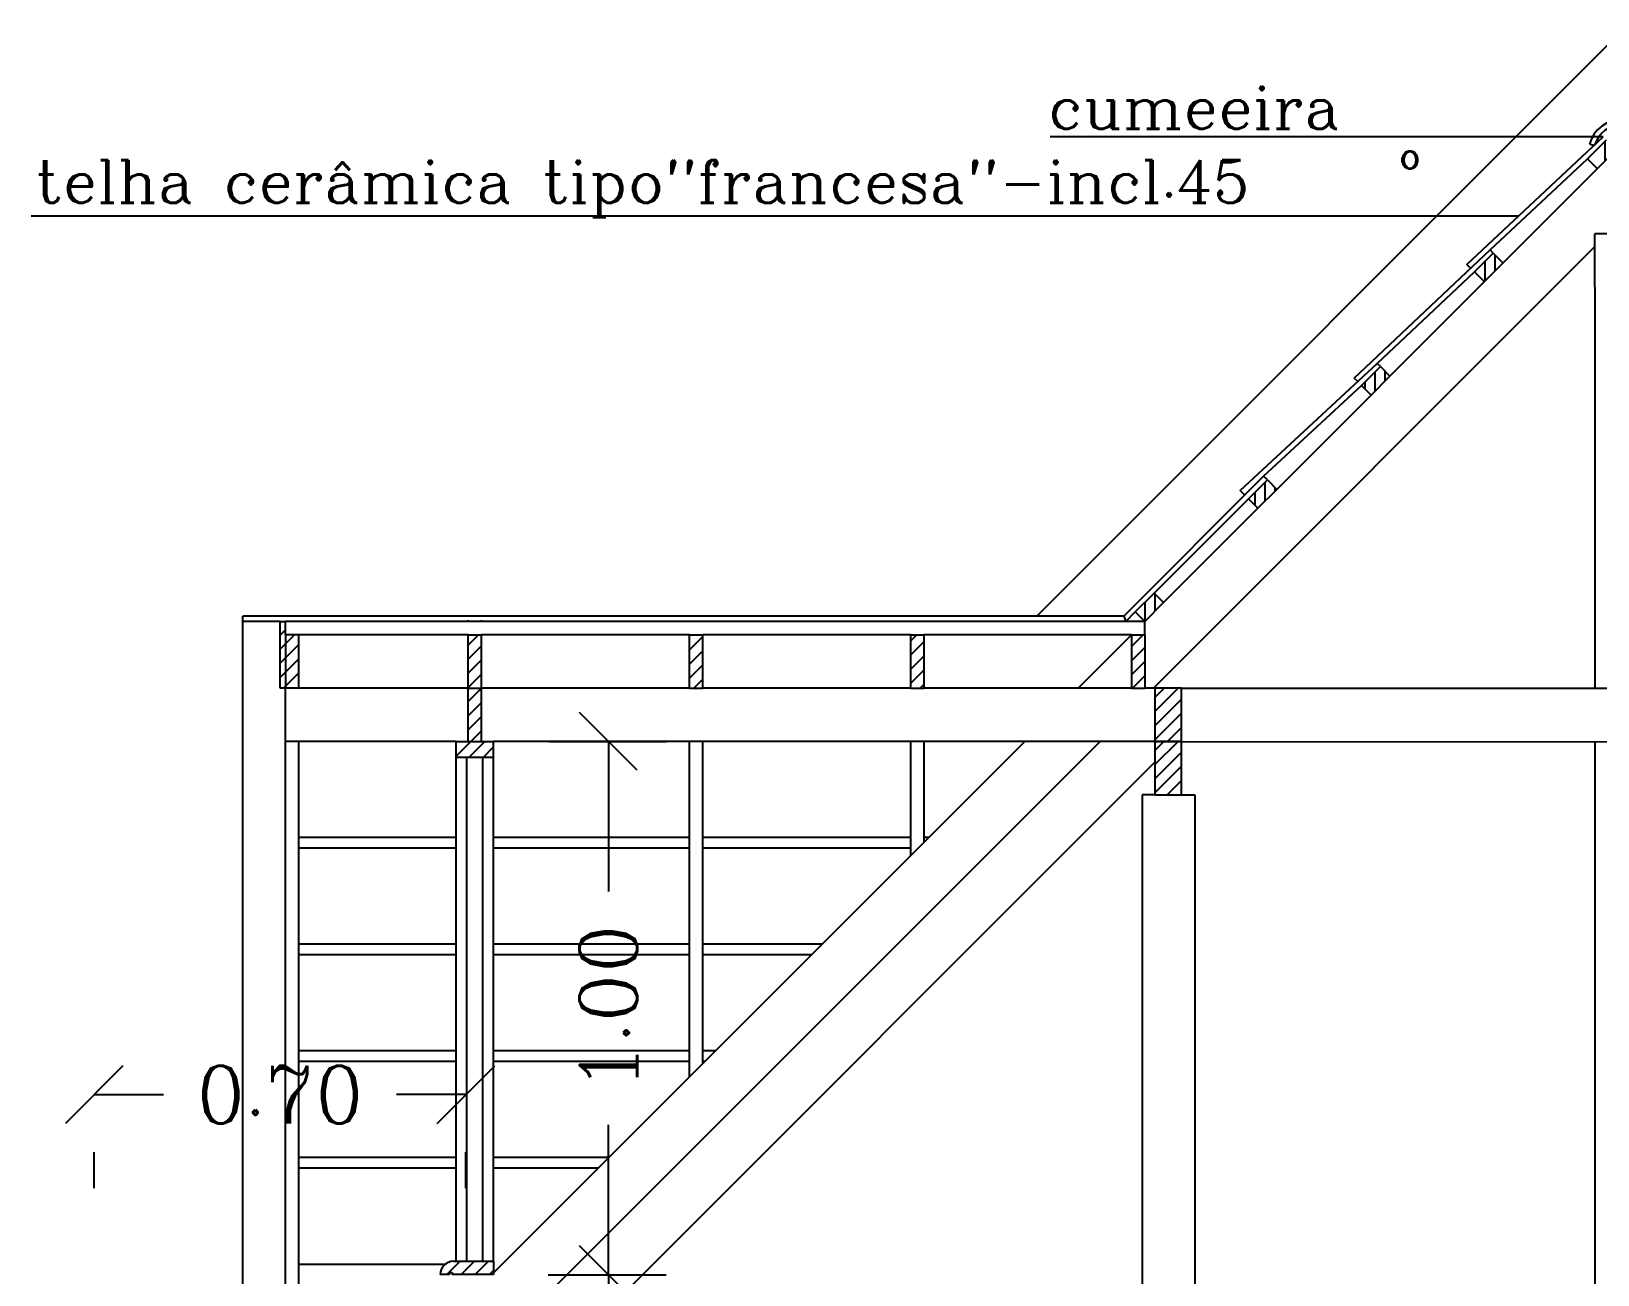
# Model space of a CAD drawing. Extents: x -79 to 141, y 7 to 81.
# Drawn here: x -57.309 to -54.373, y 45.897 to 48.227 of the extents above; entities that cross this region are included whole.
import ezdxf

# ---------------------------------------------------------------- set-up
doc = ezdxf.new("R2010")
doc.units = 0
doc.header["$LTSCALE"] = 10
doc.layers.get('0').update_dxf_attribs({"linetype": 'CONTINUOUS'})
doc.layers.get('DEFPOINTS').update_dxf_attribs({"linetype": 'CONTINUOUS'})
for name, color, linetype in [('COTAS', 244, 'CONTINUOUS'), ('JANELA', 5, 'CONTINUOUS'), ('MADEIRAMENTODETELHADO', 244, 'CONTINUOUS'), ('PAREDES', 7, 'CONTINUOUS'), ('TEXTO', 1, 'CONTINUOUS')]:
    doc.layers.add(name, color=color, linetype=linetype)
doc.styles.add('ROMANC', font='ROMANC.SHX')
doc.styles.get("Standard").update_dxf_attribs({"font": 'ROMANC.SHX'})
doc.dimstyles.get("Standard").update_dxf_attribs({"dimscale": 0.6, "dimtxt": 0.18, "dimasz": 0.18, "dimexe": 0.18, "dimexo": 0.25, "dimgap": 0.09, "dimtad": 0, "dimzin": 0, "dimtxsty": 'STANDARD', "dimblk1": 'OBLIQUE', "dimblk2": 'OBLIQUE', "dimsah": 1, "dimcen": 0.09, "dimclrd": 30, "dimclre": 30, "dimazin": 3, "dimtfac": 1, "dimtdec": 4, "dimtofl": 0, "dimtmove": 0, "dimatfit": 3, "dimtolj": 1, "dimtzin": 0})

# ---------------------------------------------------------------- blocks, each defined once
blk = doc.blocks.new('_OBLIQUE')
at = {"color": 0, "linetype": 'BYBLOCK'}
blk.add_line((-0.5, -0.5), (0.5, 0.5), dxfattribs=at)
blk = doc.blocks.new('*D8')
at = {"color": 30, "linetype": 'BYBLOCK', "ltscale": 0.3}
for p, q in [((-33.1329, 68.416), (-32.913, 68.416)), ((-33.021, 68.416), (-33.021, 68.1349)), ((-33.021, 67.4167), (-33.021, 67.6978)), ((-33.1301, 67.4167), (-32.913, 67.4167))]:
    blk.add_line(p, q, dxfattribs=at)
at = {"layer": 'DEFPOINTS', "color": 0, "linetype": 'BYBLOCK', "ltscale": 0.3}
for p in [(-33.4329, 68.416), (-33.4301, 67.4167), (-33.021, 67.4167)]:
    blk.add_point(p, dxfattribs=at)
at = {"color": 30, "linetype": 'BYBLOCK', "ltscale": 0.3, "xscale": 0.108, "yscale": 0.108, "zscale": 0.108}
for p, rotation in [((-33.021, 68.416), 90), ((-33.021, 67.4167), 270)]:
    blk.add_blockref('_OBLIQUE', p, dxfattribs=dict(at, rotation=rotation))
at = {"color": 0, "linetype": 'BYBLOCK', "ltscale": 0.3, "insert": (-33.021, 67.9164), "char_height": 0.108, "attachment_point": 5, "rotation": 90}
blk.add_mtext('\\A1;1.00', dxfattribs=at)
blk = doc.blocks.new('*D7')
at = {"color": 30, "linetype": 'BYBLOCK', "ltscale": 0.3}
for p, q in [((-33.1336, 67.4167), (-32.913, 67.4167)), ((-33.021, 67.4167), (-33.021, 67.1236)), ((-33.021, 66.3933), (-33.021, 66.6865)), ((-33.0901, 66.3933), (-32.913, 66.3933))]:
    blk.add_line(p, q, dxfattribs=at)
at = {"layer": 'DEFPOINTS', "color": 0, "linetype": 'BYBLOCK', "ltscale": 0.3}
for p in [(-33.4336, 67.4167), (-33.3901, 66.3933), (-33.021, 66.3933)]:
    blk.add_point(p, dxfattribs=at)
at = {"color": 30, "linetype": 'BYBLOCK', "ltscale": 0.3, "xscale": 0.108, "yscale": 0.108, "zscale": 0.108}
for p, rotation in [((-33.021, 67.4167), 90), ((-33.021, 66.3933), 270)]:
    blk.add_blockref('_OBLIQUE', p, dxfattribs=dict(at, rotation=rotation))
at = {"color": 0, "linetype": 'BYBLOCK', "ltscale": 0.3, "insert": (-33.021, 66.905), "char_height": 0.108, "attachment_point": 5, "rotation": 90}
blk.add_mtext('\\A1;1.02', dxfattribs=at)
blk = doc.blocks.new('*X72')
at = {"color": 0, "linetype": 'CONTINUOUS', "ltscale": 0.05}
for p, q in [((-34.275, 38.9593), (-34.275, 38.9964)), ((-34.2562, 38.978), (-34.2562, 38.9821)), ((-34.2, 38.9455), (-34.2, 38.9826)), ((-34.1812, 38.9626), (-34.1812, 38.9639)), ((-34.5, 38.7343), (-34.5, 38.7712)), ((-34.4813, 38.753), (-34.4813, 38.7828)), ((-34.0125, 38.758), (-34.0125, 38.7778)), ((-33.9937, 38.7393), (-33.9937, 38.7761)), ((-34.5187, 38.7496), (-34.5187, 38.7524)), ((-33.975, 38.7446), (-33.975, 38.7574)), ((-34.7062, 38.528), (-34.7062, 38.564)), ((-34.6875, 38.5468), (-34.6875, 38.5648)), ((-33.8062, 38.5518), (-33.8062, 38.5598)), ((-33.7875, 38.533), (-33.7875, 38.569)), ((-34.725, 38.5316), (-34.725, 38.5453)), ((-33.7687, 38.5266), (-33.7687, 38.5503)), ((-34.9125, 38.3218), (-34.9125, 38.3571)), ((-33.5812, 38.3268), (-33.5812, 38.3605)), ((-34.9312, 38.3136), (-34.9312, 38.3384)), ((-34.8937, 38.3405), (-34.8937, 38.3468)), ((-33.5625, 38.3086), (-33.5625, 38.3434)), ((-35.1187, 38.1155), (-35.1187, 38.1475)), ((-33.375, 38.1205), (-33.375, 38.1425)), ((-35.1375, 38.0968), (-35.1375, 38.1321)), ((-33.3563, 38.1018), (-33.3563, 38.1371)), ((-33.3375, 38.1093), (-33.3375, 38.1184))]:
    blk.add_line(p, q, dxfattribs=at)
blk = doc.blocks.new('*X76')
at = {"color": 0, "linetype": 'CONTINUOUS', "ltscale": 0.05}
for p, q in [((-36.4463, 36.8719), (-36.4213, 36.8969)), ((-36.4198, 36.8719), (-36.3948, 36.8969)), ((-36.3932, 36.8719), (-36.3682, 36.8969)), ((-36.3667, 36.8719), (-36.3589, 36.8797)), ((-36.4189, 36.6606), (-36.4052, 36.6743)), ((-36.4189, 36.634), (-36.3787, 36.6743)), ((-36.4189, 36.6075), (-36.3689, 36.6575)), ((-36.4189, 36.581), (-36.3689, 36.631)), ((-36.3992, 36.5743), (-36.3689, 36.6045)), ((-36.3727, 36.5743), (-36.3689, 36.578))]:
    blk.add_line(p, q, dxfattribs=at)
blk = doc.blocks.new('*X77')
at = {"color": 0, "linetype": 'CONTINUOUS', "ltscale": 0.05}
for p, q in [((-36.7589, 38.0706), (-36.7489, 38.0806)), ((-36.7589, 38.0441), (-36.7489, 38.0541)), ((-36.7489, 38.0541), (-36.7319, 38.0712)), ((-36.4064, 38.0519), (-36.3872, 38.0712)), ((-35.9914, 38.0692), (-35.9894, 38.0712)), ((-35.9914, 38.0427), (-35.9664, 38.0677)), ((-35.5764, 38.0599), (-35.5652, 38.0712)), ((-35.5764, 38.0334), (-35.5514, 38.0584)), ((-35.1631, 38.049), (-35.1409, 38.0712)), ((-36.7589, 38.0176), (-36.7489, 38.0276)), ((-36.7489, 38.0276), (-36.7239, 38.0526)), ((-36.7489, 38.0011), (-36.7239, 38.0261)), ((-36.4064, 38.0254), (-36.3814, 38.0504)), ((-35.9914, 38.0161), (-35.9664, 38.0411)), ((-35.5764, 38.0069), (-35.5514, 38.0319)), ((-35.1631, 38.0224), (-35.1381, 38.0474)), ((-36.7589, 37.9911), (-36.7489, 38.0011)), ((-36.7489, 37.9746), (-36.7239, 37.9996)), ((-36.4064, 37.9989), (-36.3814, 38.0239)), ((-36.4064, 37.9724), (-36.3814, 37.9974)), ((-35.9914, 37.9896), (-35.9664, 38.0146)), ((-35.5764, 37.9804), (-35.5514, 38.0054)), ((-35.1631, 37.9959), (-35.1381, 38.0209)), ((-36.7524, 37.9712), (-36.7489, 37.9746)), ((-36.7258, 37.9712), (-36.7239, 37.9731)), ((-36.4064, 37.9458), (-36.3814, 37.9708)), ((-35.9834, 37.9712), (-35.9664, 37.9881)), ((-35.5591, 37.9712), (-35.5514, 37.9788)), ((-35.1614, 37.9712), (-35.1381, 37.9944)), ((-36.4064, 37.9193), (-36.3814, 37.9443)), ((-36.4064, 37.8928), (-36.3814, 37.9178)), ((-36.4016, 37.8712), (-36.3814, 37.8913)), ((-36.4289, 37.8438), (-36.4016, 37.8712)), ((-36.4289, 37.8703), (-36.4281, 37.8712)), ((-36.4051, 37.8412), (-36.3751, 37.8712)), ((-36.3785, 37.8412), (-36.3589, 37.8608))]:
    blk.add_line(p, q, dxfattribs=at)
blk = doc.blocks.new('*X78')
at = {"color": 0, "linetype": 'CONTINUOUS', "ltscale": 0.05}
for p, q in [((-35.1193, 37.8277), (-35.0757, 37.8712)), ((-35.1193, 37.8542), (-35.1023, 37.8712)), ((-35.1193, 37.8011), (-35.0693, 37.8511)), ((-35.1193, 37.7746), (-35.0693, 37.8246)), ((-35.0962, 37.7712), (-35.0693, 37.7981)), ((-35.0697, 37.7712), (-35.0693, 37.7716))]:
    blk.add_line(p, q, dxfattribs=at)
blk = doc.blocks.new('*D179')
at = {"color": 30, "linetype": 'BYBLOCK', "ltscale": 0.05}
for p, q in [((-52.0333, 34.8938), (-51.8599, 34.8938)), ((-51.9679, 34.8938), (-51.9679, 33.7445)), ((-51.9679, 32.1838), (-51.9679, 33.333)), ((-52.0333, 32.1838), (-51.8599, 32.1838)), ((-55.7833, 25.8938), (-54.7152, 25.8938)), ((-54.6072, 25.8938), (-54.6072, 25.1123)), ((-54.6072, 23.8938), (-54.6072, 24.6752)), ((-55.7833, 23.8938), (-54.7152, 23.8938))]:
    blk.add_line(p, q, dxfattribs=at)
at = {"layer": 'DEFPOINTS', "color": 0, "linetype": 'BYBLOCK', "ltscale": 0.05}
for p in [(-52.3333, 34.8938), (-52.3333, 32.1838), (-51.9679, 32.1838), (-54.6072, 25.8938), (-54.5233, 25.8938), (-54.5233, 23.8938)]:
    blk.add_point(p, dxfattribs=at)
at = {"color": 30, "linetype": 'BYBLOCK', "ltscale": 0.05, "xscale": 0.108, "yscale": 0.108, "zscale": 0.108}
for p, rotation in [((-51.9679, 34.8938), 90), ((-51.9679, 32.1838), 270), ((-54.6072, 25.8938), 90), ((-54.6072, 23.8938), 270)]:
    blk.add_blockref('_OBLIQUE', p, dxfattribs=dict(at, rotation=rotation))
at = {"color": 0, "linetype": 'BYBLOCK', "ltscale": 0.05, "char_height": 0.108, "attachment_point": 5, "rotation": 90}
for s, insert in [('\\A1;2.71', (-51.9679, 33.5388)), ('\\A1;2.00', (-54.6072, 24.8938))]:
    blk.add_mtext(s, dxfattribs=dict(at, insert=insert))
blk = doc.blocks.new('*D181')
at = {"color": 30, "linetype": 'BYBLOCK', "ltscale": 0.05}
for p, q in [((-57.191, 34.2048), (-57.0611, 34.2048)), ((-56.494, 34.2048), (-56.6239, 34.2048)), ((-57.191, 34.0297), (-57.191, 34.0968)), ((-56.494, 34.0297), (-56.494, 34.0968)), ((-55.8133, 25.8938), (-55.8133, 26.1098)), ((-54.5542, 25.8938), (-55.7053, 25.8938)), ((-55.8133, 25.3525), (-55.8133, 25.3525)), ((-54.5542, 25.3525), (-55.7053, 25.3525))]:
    blk.add_line(p, q, dxfattribs=at)
at = {"layer": 'DEFPOINTS', "color": 0, "linetype": 'BYBLOCK', "ltscale": 0.05}
for p in [(-57.191, 34.3297), (-56.494, 34.3297), (-57.191, 34.2048), (-55.8142, 25.8938), (-55.8133, 25.8938), (-55.8142, 25.3525)]:
    blk.add_point(p, dxfattribs=at)
at = {"color": 30, "linetype": 'BYBLOCK', "ltscale": 0.05, "xscale": 0.108, "yscale": 0.108, "zscale": 0.108}
for p, rotation in [((-57.191, 34.2048), 180), ((-55.8133, 25.8938), 270), ((-55.8133, 25.3525), 90)]:
    blk.add_blockref('_OBLIQUE', p, dxfattribs=dict(at, rotation=rotation))
blk.add_blockref('_OBLIQUE', (-56.494, 34.2048), dxfattribs=at)
at = {"color": 0, "linetype": 'BYBLOCK', "ltscale": 0.05, "insert": (-56.8425, 34.2048), "char_height": 0.108, "attachment_point": 5}
blk.add_mtext('\\A1;0.70', dxfattribs=at)
at = {"color": 0, "linetype": 'BYBLOCK', "ltscale": 0.05, "insert": (-55.8133, 25.6231), "char_height": 0.108, "attachment_point": 5, "rotation": 90}
blk.add_mtext('\\A1;{0.55}', dxfattribs=at)

msp = doc.modelspace()

# ---------------------------------------------------------------- linework, layer by layer
at = {"layer": 'JANELA', "color": 244, "linetype": 'CONTINUOUS', "ltscale": 0.3}
for p, q in [((-56.51235, 45.9223), (-56.51235, 46.86659)), ((-56.44235, 45.9223), (-56.44235, 46.86659))]:
    msp.add_line(p, q, dxfattribs=at)
at = {"layer": 'JANELA', "color": 1, "linetype": 'CONTINUOUS', "ltscale": 0.3}
for p, q in [((-56.49235, 45.9223), (-56.49235, 46.86659)), ((-56.46235, 45.9223), (-56.46235, 46.86659))]:
    msp.add_line(p, q, dxfattribs=at)
at = {"layer": 'MADEIRAMENTODETELHADO', "color": 30, "linetype": 'CONTINUOUS', "ltscale": 0.3}
for p, q in [((-54.61785, 47.7907), (-54.36211, 48.02993)), ((-54.57424, 47.8178), (-54.39157, 47.98868)), ((-54.54978, 47.79335), (-54.37301, 47.97012)), ((-55.20511, 46.99659), (-54.3778, 47.82391)), ((-54.82914, 47.57773), (-54.57424, 47.8178)), ((-54.56822, 47.81179), (-54.57424, 47.8178)), ((-54.78565, 47.60495), (-54.60358, 47.77643)), ((-54.61065, 47.78351), (-54.61785, 47.7907)), ((-54.54949, 47.79305), (-54.54978, 47.79335)), ((-54.76191, 47.58121), (-54.58514, 47.75799)), ((-55.04258, 47.3669), (-54.78565, 47.60495)), ((-54.77992, 47.59922), (-54.78565, 47.60495)), ((-54.82236, 47.57094), (-54.82914, 47.57773)), ((-54.76162, 47.58092), (-54.76191, 47.58121)), ((-54.9988, 47.39383), (-54.81528, 47.56387)), ((-54.97405, 47.36908), (-54.79727, 47.54586)), ((-55.26103, 47.13159), (-54.9988, 47.39383)), ((-54.99172, 47.38676), (-54.9988, 47.39383)), ((-55.03415, 47.35848), (-55.04258, 47.3669)), ((-54.97375, 47.36879), (-54.97405, 47.36908)), ((-55.20386, 47.17463), (-55.02708, 47.3514)), ((-55.18618, 47.15695), (-55.0094, 47.33373)), ((-55.26103, 47.13159), (-56.91235, 47.13159)), ((-56.91235, 45.4882), (-56.91235, 47.13159)), ((-55.26103, 47.13159), (-55.25689, 47.12159)), ((-55.25689, 47.12159), (-55.23921, 47.13927)), ((-56.84235, 47.12159), (-56.91235, 47.12159)), ((-55.22153, 47.12159), (-56.83235, 47.12159)), ((-56.48985, 47.12159), (-56.48985, 47.12374)), ((-56.46485, 47.12159), (-56.46485, 47.12374)), ((-55.22153, 47.09659), (-55.22153, 47.12159)), ((-56.48985, 47.09659), (-56.80735, 47.09659)), ((-56.07485, 47.09659), (-56.46485, 47.09659)), ((-55.65985, 47.09659), (-56.04985, 47.09659)), ((-55.24653, 47.09659), (-55.63485, 47.09659)), ((-55.34653, 46.99659), (-55.24653, 47.09659)), ((-56.83235, 45.57635), (-56.83235, 46.99659)), ((-56.48985, 46.99659), (-56.80735, 46.99659)), ((-56.07485, 46.99659), (-56.46485, 46.99659)), ((-55.65985, 46.99659), (-56.04985, 46.99659)), ((-55.24653, 46.99659), (-55.63485, 46.99659)), ((-55.20267, 46.99659), (-55.22153, 46.99659)), ((-56.51235, 46.89659), (-56.83235, 46.89659)), ((-56.80735, 45.59992), (-56.80735, 46.89659)), ((-56.44235, 45.90078), (-55.44653, 46.89659)), ((-55.20267, 46.89659), (-56.44235, 46.89659)), ((-56.28004, 45.92167), (-55.30511, 46.89659)), ((-56.07485, 46.26828), (-56.07485, 46.89659)), ((-56.04985, 46.29328), (-56.04985, 46.89659)), ((-55.65985, 46.68328), (-55.65985, 46.89659)), ((-55.63485, 46.70828), (-55.63485, 46.89659)), ((-54.3778, 46.89623), (-54.3778, 45.84079)), ((-56.45235, 45.60794), (-55.20267, 46.85762)), ((-55.22664, 46.79659), (-55.22664, 44.89891)), ((-55.20164, 46.79659), (-55.22664, 46.79659)), ((-55.15267, 46.79659), (-55.12767, 46.79659)), ((-55.12767, 46.79659), (-55.12767, 44.89891)), ((-56.51235, 46.71659), (-56.80735, 46.71659)), ((-56.07485, 46.71659), (-56.44235, 46.71659)), ((-55.65985, 46.71659), (-56.04985, 46.71659)), ((-55.62653, 46.71659), (-55.63485, 46.71659)), ((-56.51235, 46.69659), (-56.80735, 46.69659)), ((-56.07485, 46.69659), (-56.44235, 46.69659)), ((-55.65985, 46.69659), (-56.04985, 46.69659)), ((-56.51235, 46.51659), (-56.80735, 46.51659)), ((-56.07485, 46.51659), (-56.44235, 46.51659)), ((-55.82653, 46.51659), (-56.04985, 46.51659)), ((-56.51235, 46.49659), (-56.80735, 46.49659)), ((-56.07485, 46.49659), (-56.44235, 46.49659)), ((-55.84653, 46.49659), (-56.04985, 46.49659)), ((-56.51235, 46.31659), (-56.80735, 46.31659)), ((-56.07485, 46.31659), (-56.44235, 46.31659)), ((-56.02653, 46.31659), (-56.04985, 46.31659)), ((-56.51235, 46.29659), (-56.80735, 46.29659)), ((-56.07485, 46.29659), (-56.44235, 46.29659)), ((-56.04653, 46.29659), (-56.04985, 46.29659)), ((-56.51235, 46.11659), (-56.80735, 46.11659)), ((-56.22653, 46.11659), (-56.44235, 46.11659)), ((-56.51235, 46.09659), (-56.80735, 46.09659)), ((-56.24653, 46.09659), (-56.44235, 46.09659)), ((-56.53324, 45.91659), (-56.80735, 45.91659)), ((-56.45235, 45.74936), (-56.28004, 45.92167))]:
    msp.add_line(p, q, dxfattribs=at)
at = {"layer": 'MADEIRAMENTODETELHADO', "color": 244, "linetype": 'CONTINUOUS', "ltscale": 0.3}
for p, q in [((-54.39157, 47.98868), (-54.35621, 48.02404)), ((-54.38804, 48.01618), (-54.37817, 48.01429)), ((-54.37271, 47.96983), (-54.39157, 47.98868)), ((-54.37301, 47.97012), (-54.33765, 48.00548)), ((-54.3778, 47.74798), (-54.3778, 47.84798)), ((-54.3278, 47.84798), (-54.3778, 47.84798)), ((-54.60358, 47.77643), (-54.56822, 47.81179)), ((-54.56822, 47.81179), (-54.54949, 47.79305)), ((-54.58484, 47.75769), (-54.60358, 47.77643)), ((-54.58514, 47.75799), (-54.54978, 47.79335)), ((-54.3778, 47.74798), (-54.3778, 46.99623)), ((-54.81528, 47.56387), (-54.77992, 47.59922)), ((-54.77992, 47.59922), (-54.76191, 47.58121)), ((-54.79727, 47.54586), (-54.76191, 47.58121)), ((-54.79697, 47.54556), (-54.81528, 47.56387)), ((-55.02708, 47.3514), (-54.99172, 47.38676)), ((-55.0094, 47.33373), (-54.97405, 47.36908)), ((-54.99172, 47.38676), (-54.97375, 47.36879)), ((-55.00911, 47.33343), (-55.02708, 47.3514)), ((-55.23921, 47.13927), (-55.20386, 47.17463)), ((-55.22153, 47.12159), (-55.18618, 47.15695)), ((-55.18618, 47.15695), (-55.20386, 47.17463)), ((-55.22153, 47.12159), (-55.23921, 47.13927)), ((-56.84235, 47.12159), (-56.83235, 47.12159)), ((-56.84235, 46.99659), (-56.84235, 47.12159)), ((-56.83235, 47.09659), (-56.83235, 47.12159)), ((-56.80735, 47.09659), (-56.83235, 47.09659)), ((-56.83235, 47.09659), (-56.83235, 46.99659)), ((-56.80735, 46.99659), (-56.80735, 47.09659)), ((-56.48985, 47.09659), (-56.46485, 47.09659)), ((-56.48985, 46.89659), (-56.48985, 47.09659)), ((-56.46485, 46.89659), (-56.46485, 47.09659)), ((-56.07485, 47.09659), (-56.04985, 47.09659)), ((-56.07485, 46.99659), (-56.07485, 47.09659)), ((-56.04985, 46.99659), (-56.04985, 47.09659)), ((-55.65985, 47.09659), (-55.63485, 47.09659)), ((-55.65985, 46.99659), (-55.65985, 47.09659)), ((-55.63485, 46.99659), (-55.63485, 47.09659)), ((-55.24653, 47.09659), (-55.22153, 47.09659)), ((-55.24653, 47.09659), (-55.24653, 46.99659)), ((-55.22153, 47.09659), (-55.22153, 46.99659)), ((-56.83235, 46.99659), (-56.84235, 46.99659)), ((-56.80735, 46.99659), (-56.83235, 46.99659)), ((-56.48985, 46.99659), (-56.46485, 46.99659)), ((-56.07485, 46.99659), (-56.04985, 46.99659)), ((-55.65985, 46.99659), (-55.63485, 46.99659)), ((-55.24653, 46.99659), (-55.22153, 46.99659)), ((-55.15267, 46.99659), (-53.50292, 46.99583)), ((-56.51235, 46.86659), (-56.51235, 46.89659)), ((-56.51235, 46.89659), (-56.44235, 46.89659)), ((-56.44235, 46.86659), (-56.44235, 46.89659)), ((-55.15272, 46.89659), (-53.50296, 46.89583)), ((-56.44235, 46.86659), (-56.51235, 46.86659)), ((-56.52475, 45.8973), (-56.54235, 45.8973)), ((-56.54235, 45.8973), (-56.54235, 45.8973)), ((-56.52475, 45.90107), (-56.52475, 45.8973)), ((-56.52475, 45.90107), (-56.51975, 45.90107)), ((-56.51975, 45.90107), (-56.51975, 45.8973)), ((-56.44235, 45.8973), (-56.51975, 45.8973)), ((-56.51735, 45.9223), (-56.44235, 45.9223)), ((-56.44235, 45.9223), (-56.44235, 45.8973))]:
    msp.add_line(p, q, dxfattribs=at)
for points in [[(-55.15267, 46.89659), (-55.15267, 46.99659), (-55.20267, 46.99659), (-55.20267, 46.89659)], [(-55.15267, 46.79659), (-55.15267, 46.89659), (-55.20267, 46.89659), (-55.20267, 46.79659)]]:
    msp.add_lwpolyline(points, close=True, dxfattribs=at)
for centre, radius, start, end in [((-54.32691, 47.99889), 0.06352, 14.30065, 164.21156), ((-54.32691, 47.99889), 0.05352, 15.13966, 163.28407), ((-56.51735, 45.8973), 0.025, 90, 180)]:
    msp.add_arc(centre, radius, start, end, dxfattribs=at)
at = {"layer": 'PAREDES', "color": 30, "linetype": 'CONTINUOUS', "ltscale": 0.3}
msp.add_line((-55.42367, 47.13159), (-54.32779, 48.22747), dxfattribs=at)
at = {"layer": 'TEXTO', "color": 30, "linetype": 'CONTINUOUS', "ltscale": 0.05}
msp.add_line((-54.36211, 48.02993), (-55.39891, 48.02993), dxfattribs=at)
at = {"layer": 'TEXTO', "color": 30, "linetype": 'CONTINUOUS', "ltscale": 0.3}
msp.add_line((-57.30875, 47.88151), (-54.52077, 47.88151), dxfattribs=at)

# ---------------------------------------------------------------- block references
at = {"layer": 'COTAS', "color": 244, "linetype": 'CONTINUOUS', "ltscale": 0.05}
for name, p in [('*X72', (-20.08342, 9.02544)), ('*X77', (-20.08342, 9.02544)), ('*X78', (-20.08299, 9.12544)), ('*X78', (-20.08342, 9.02544)), ('*X76', (-20.08342, 9.02544))]:
    msp.add_blockref(name, p, dxfattribs=at)

# ---------------------------------------------------------------- texts
at = {"layer": 'TEXTO', "color": 30, "ltscale": 0.3, "style": 'ROMANC'}
for s, height, p in [('cumeeira', 0.08, (-55.40295, 48.04454)), ('telha cerâmica tipo"francesa"-incl.45', 0.08, (-57.30164, 47.90605)), ('o', 0.048, (-54.74493, 47.97043))]:
    msp.add_text(s, height=height, rotation=360, dxfattribs=at).set_placement(p)

# ---------------------------------------------------------------- dimensions: what is measured, and where the dimension line sits
at = {"layer": 'COTAS', "color": 244, "linetype": 'CONTINUOUS', "ltscale": 0.3}
for base, p1, p2, picture, middle in [((-56.22704, 45.8973), (-56.63891, 46.89659), (-56.63611, 45.8973), '*D8', (-56.22704, 46.39695)), ((-56.22704, 44.87391), (-56.63959, 45.8973), (-56.59611, 44.87391), '*D7', (-56.22704, 45.38561))]:
    dim = msp.add_linear_dim(base=base, p1=p1, p2=p2, angle=90, dimstyle='STANDARD', override={"dimexo": 0.5}, dxfattribs=at)
    dim.commit()
    dim.dimension.update_dxf_attribs({"geometry": picture, "text_midpoint": middle, "insert": (-23.20599, -21.51942)})
at = {"layer": 'COTAS', "linetype": 'CONTINUOUS', "ltscale": 0.05}
dim = msp.add_linear_dim(base=(-54.63796, 37.92376), p1=(-54.55404, 35.92376), p2=(-54.55404, 37.92376), angle=90, dimstyle='STANDARD', override={"dimexo": 2.1}, dxfattribs=at)
dim.commit()
dim.dimension.update_dxf_attribs({"geometry": '*D179', "text_midpoint": (-54.63796, 36.92376), "insert": (-0.03074, 12.03)})
dim = msp.add_linear_dim(base=(-55.81328, 37.92376), p1=(-55.81419, 37.3825), p2=(-55.81419, 37.92376), angle=90, text='{0.55}', dimstyle='STANDARD', override={"dimexo": 2.1}, dxfattribs=at)
dim.commit()
dim.dimension.update_dxf_attribs({"geometry": '*D181', "text_midpoint": (-55.81328, 37.65313), "insert": (0, 12.03)})

doc.saveas('drawing.dxf')
